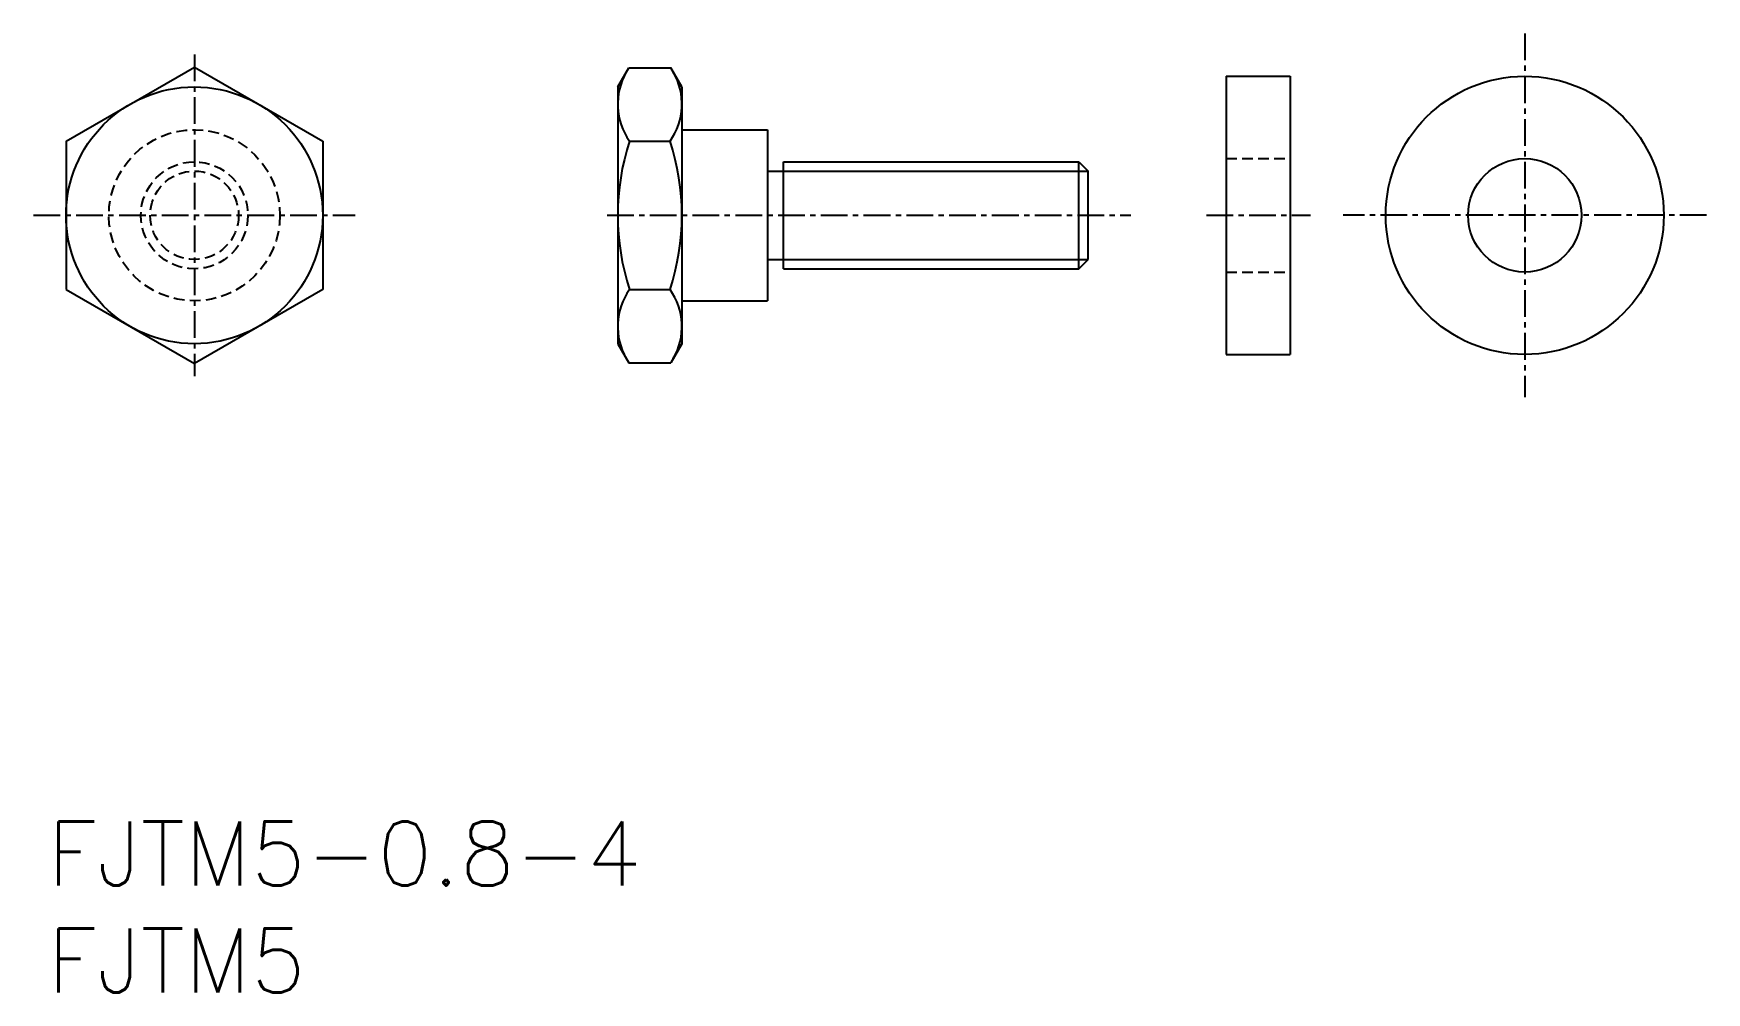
# Model space of a CAD drawing. Extents: x 105.9 to 184.2, y 65.5 to 110.3.
import ezdxf
from ezdxf.enums import TextEntityAlignment as Align

# ---------------------------------------------------------------- set-up
doc = ezdxf.new("R2010")
doc.units = 0
doc.linetypes.add('CENTER', pattern=[2, 1.25, -0.25, 0.25, -0.25])
doc.linetypes.add('DASHED', pattern=[0.75, 0.5, -0.25])
doc.layers.get('0').update_dxf_attribs({"linetype": 'CONTINUOUS'})
doc.layers.add('CENTER', color=1, linetype='CENTER')
doc.styles.get("Standard").update_dxf_attribs({"font": 'txt.shx', "bigfont": 'extfont.shx'})

msp = doc.modelspace()

# ---------------------------------------------------------------- linework, layer by layer
for p, q in [((107.444, 105.27), (113.444, 108.734)), ((113.444, 108.734), (119.444, 105.27)), ((133.241, 107.806), (133.76, 108.706)), ((133.76, 108.706), (135.721, 108.706)), ((136.241, 107.806), (135.721, 108.706)), ((161.69, 108.306), (161.69, 95.306)), ((161.69, 108.306), (164.69, 108.306)), ((164.69, 108.306), (164.69, 95.306)), ((133.241, 107.806), (133.241, 95.806)), ((136.241, 107.806), (136.241, 95.806)), ((136.241, 105.806), (140.241, 105.806)), ((140.241, 105.806), (140.241, 97.806)), ((107.444, 105.27), (107.444, 98.342)), ((119.444, 105.27), (119.444, 98.342)), ((133.791, 105.27), (135.69, 105.27)), ((133.241, 104.806), (133.241, 104.806)), ((133.241, 101.806), (133.241, 101.806)), ((107.444, 98.342), (113.444, 94.878)), ((119.444, 98.342), (113.444, 94.878)), ((133.791, 98.342), (135.69, 98.342)), ((136.241, 97.806), (140.241, 97.806)), ((133.241, 95.806), (133.76, 94.906)), ((136.241, 95.806), (135.721, 94.906)), ((133.76, 94.906), (135.721, 94.906)), ((161.69, 95.306), (164.69, 95.306))]:
    msp.add_line(p, q)
at = {"color": 7, "linetype": 'CONTINUOUS'}
for p, q in [((140.991, 99.306), (140.991, 104.306)), ((140.991, 104.306), (154.808, 104.306)), ((154.808, 99.306), (154.808, 104.306)), ((154.808, 104.306), (155.241, 103.873)), ((155.241, 99.739), (155.241, 103.873)), ((154.808, 99.306), (155.241, 99.739)), ((140.991, 99.306), (154.808, 99.306))]:
    msp.add_line(p, q, dxfattribs=at)
at = {"color": 3, "linetype": 'DASHED'}
for p, q in [((161.69, 104.456), (164.69, 104.456)), ((161.69, 99.156), (164.69, 99.156))]:
    msp.add_line(p, q, dxfattribs=at)
at = {"color": 3, "linetype": 'CONTINUOUS'}
for p, q in [((140.241, 103.873), (155.241, 103.873)), ((140.241, 99.739), (155.241, 99.739))]:
    msp.add_line(p, q, dxfattribs=at)
at = {"color": 7, "linetype": 'CONTINUOUS'}
for radius in [6.5, 2.65]:
    msp.add_circle((175.656, 101.806), radius, dxfattribs=at)
msp.add_circle((113.444, 101.806), 6)
at = {"color": 3, "linetype": 'DASHED'}
for radius in [4, 2.5, 2.067]:
    msp.add_circle((113.444, 101.806), radius, dxfattribs=at)
for centre, radius, start, end in [((136.241, 107.002), 3, 150, 215.26439), ((133.241, 107.002), 3, 324.73561, 30), ((144.415, 101.806), 11.174, 161.94029, 198.05971), ((125.066, 101.806), 11.174, 341.94029, 18.05971), ((136.241, 96.61), 3, 144.73562, 210), ((133.241, 96.61), 3, 330, 35.26439)]:
    msp.add_arc(centre, radius, start, end)
at = {"layer": 'CENTER', "color": 1, "linetype": 'CENTER'}
for p, q in [((175.656, 110.306), (175.656, 93.306)), ((113.444, 109.33), (113.444, 94.282)), ((105.92, 101.806), (120.968, 101.806)), ((132.741, 101.806), (157.241, 101.806)), ((160.767, 101.806), (165.633, 101.806)), ((184.156, 101.806), (167.156, 101.806))]:
    msp.add_line(p, q, dxfattribs=at)

# ---------------------------------------------------------------- texts
at = {"color": 7, "linetype": 'CONTINUOUS'}
for s, p in [('FJTM5-0.8-4', (106.571, 71.979)), ('FJTM5', (106.571, 66.979))]:
    msp.add_text(s, height=3, dxfattribs=at).set_placement(p, align=Align.MIDDLE_LEFT)

doc.saveas('drawing.dxf')
